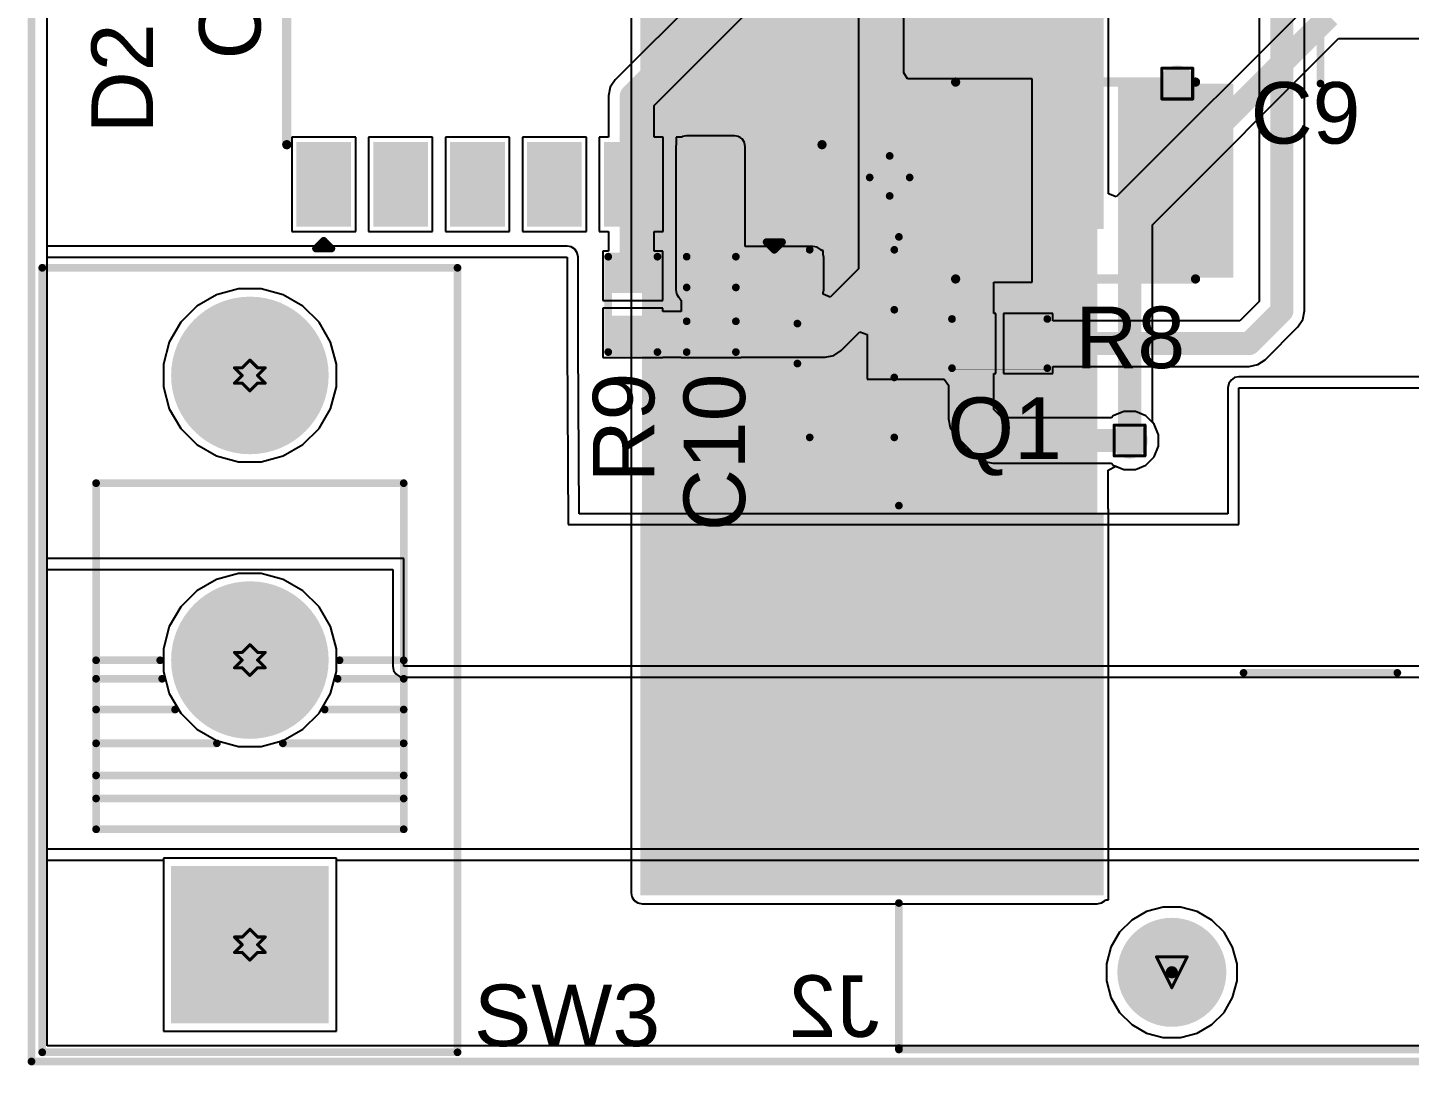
# Model space of a CAD drawing. Header units: inches. Extents: x 0 to 412, y -3 to 50.
# Drawn here: x -0.06 to 22.76, y -0.06 to 17.07 of the extents above; entities that cross this region are included whole.
import ezdxf

# ---------------------------------------------------------------- set-up
doc = ezdxf.new("R2010")
doc.units = ezdxf.units.IN
for name, color, linetype in [('Board_Outline', 56, 'Continuous'), ('Bottom Layer', 5, 'Continuous'), ('Bottom Overlay', 54, 'Continuous'), ('Bottom Paste', 16, 'Continuous'), ('Bottom Solder', 6, 'Continuous'), ('Drill Drawing', 1, 'Continuous'), ('Multi-Layer', 9, 'Continuous'), ('Pad Holes', 156, 'Continuous'), ('Top Layer', 1, 'Continuous'), ('Top Overlay', 2, 'Continuous'), ('Top Paste', 8, 'Continuous'), ('Top Solder', 216, 'Continuous'), ('Via Holes', 16, 'Continuous')]:
    doc.layers.add(name, color=color, linetype=linetype)
doc.styles.add('Arial', font='', dxfattribs={"height": 0.2})
doc.styles.get('Arial').set_extended_font_data('Arial')

msp = doc.modelspace()

# ---------------------------------------------------------------- hatches: boundary and pattern name
at = {"layer": 'Bottom Layer'}
for points in [[(10.084, 2.787), (17.602, 2.787), (17.602, 20.008), (10.084, 20.008)], [(10.158, 19.948), (17.608, 19.948), (17.608, 13.848), (10.158, 13.848)], [(10.158, 8.948), (17.608, 8.948), (17.608, 2.848), (10.158, 2.848)], [(2.357, 0.679), (2.357, 3.179), (4.857, 3.179), (4.857, 0.679)]]:
    msp.add_hatch(color=5, dxfattribs=at).paths.add_polyline_path(points)
h = msp.add_hatch(color=5, dxfattribs=at)
edge = h.paths.add_edge_path()
edge.add_arc((18.923, 16.148), 0.3, 0, 360)
h = msp.add_hatch(color=5, dxfattribs=at)
edge = h.paths.add_edge_path()
edge.add_arc((3.607, 11.329), 1.25, 0, 360)
h = msp.add_hatch(color=5, dxfattribs=at)
edge = h.paths.add_edge_path()
edge.add_arc((18.136, 10.255), 0.3, 0, 360)
h = msp.add_hatch(color=5, dxfattribs=at)
edge = h.paths.add_edge_path()
edge.add_arc((3.607, 6.629), 1.25, 0, 360)
at = {"layer": 'Bottom Paste'}
for points in [[(10.158, 19.948), (17.608, 19.948), (17.608, 13.848), (10.158, 13.848)], [(10.158, 8.948), (17.608, 8.948), (17.608, 2.848), (10.158, 2.848)]]:
    msp.add_hatch(color=16, dxfattribs=at).paths.add_polyline_path(points)
at = {"layer": 'Bottom Solder'}
for points in [[(10.056, 20.049), (17.709, 20.049), (17.709, 13.746), (10.056, 13.746)], [(10.056, 9.049), (17.709, 9.049), (17.709, 2.746), (10.056, 2.746)], [(2.306, 0.629), (2.306, 3.23), (4.908, 3.23), (4.908, 0.629)]]:
    msp.add_hatch(color=6, dxfattribs=at).paths.add_polyline_path(points)
h = msp.add_hatch(color=6, dxfattribs=at)
edge = h.paths.add_edge_path()
edge.add_arc((3.607, 11.329), 1.301, 0, 360)
h = msp.add_hatch(color=6, dxfattribs=at)
edge = h.paths.add_edge_path()
edge.add_arc((3.607, 6.629), 1.301, 0, 360)
h = msp.add_hatch(color=6, dxfattribs=at)
edge = h.paths.add_edge_path()
edge.add_arc((18.833, 1.473), 0.102, 0, 360)
at = {"layer": 'Multi-Layer'}
h = msp.add_hatch(color=9, dxfattribs=at)
edge = h.paths.add_edge_path()
edge.add_arc((3.607, 11.329), 1.25, 0, 360)
h = msp.add_hatch(color=9, dxfattribs=at)
edge = h.paths.add_edge_path()
edge.add_arc((3.607, 6.629), 1.25, 0, 360)
msp.add_hatch(color=9, dxfattribs=at).paths.add_polyline_path([(2.357, 0.679), (2.357, 3.179), (4.857, 3.179), (4.857, 0.679)])
at = {"layer": 'Pad Holes'}
h = msp.add_hatch(color=7, dxfattribs=at)
edge = h.paths.add_edge_path()
edge.add_arc((3.607, 11.329), 0.85, 0, 360)
h = msp.add_hatch(color=7, dxfattribs=at)
edge = h.paths.add_edge_path()
edge.add_arc((3.607, 6.629), 0.85, 0, 360)
h = msp.add_hatch(color=7, dxfattribs=at)
edge = h.paths.add_edge_path()
edge.add_arc((3.607, 1.929), 0.85, 0, 360)
h = msp.add_hatch(color=7, dxfattribs=at)
edge = h.paths.add_edge_path()
edge.add_arc((18.833, 1.473), 0.9, 0, 360)
at = {"layer": 'Top Layer'}
h = msp.add_hatch(color=1, dxfattribs=at)
edge = h.paths.add_edge_path()
edge.add_arc((18.923, 16.148), 0.3, 0, 360)
for points in [[(14.646, 13.047), (14.646, 16.047), (16.346, 16.047), (16.346, 13.047)], [(18.046, 13.047), (18.046, 16.047), (19.746, 16.047), (19.746, 13.047)], [(4.476, 13.885), (4.476, 15.085), (5.176, 15.085), (5.176, 13.885)], [(5.746, 13.885), (5.746, 15.085), (6.446, 15.085), (6.446, 13.885)], [(7.016, 13.885), (7.016, 15.085), (7.716, 15.085), (7.716, 13.885)], [(8.286, 13.885), (8.286, 15.085), (8.986, 15.085), (8.986, 13.885)], [(9.556, 13.885), (9.556, 15.085), (10.256, 15.085), (10.256, 13.885)], [(10.82, 12.744), (11.608, 12.744), (11.608, 15.106), (10.82, 15.106)], [(10.826, 13.885), (10.826, 15.085), (11.526, 15.085), (11.526, 13.885)], [(12.096, 13.885), (12.096, 15.085), (12.796, 15.085), (12.796, 13.885)], [(11.024, 12.744), (12.903, 12.744), (12.903, 13.277), (11.024, 13.277)], [(10.249, 12.744), (9.614, 12.744), (9.614, 13.201), (10.249, 13.201)], [(11.544, 12.744), (10.909, 12.744), (10.909, 13.201), (11.544, 13.201)], [(12.897, 13.215), (12.897, 12.395), (11.977, 12.395), (11.977, 13.215)], [(10.249, 11.804), (9.614, 11.804), (9.614, 12.261), (10.249, 12.261)], [(11.544, 11.804), (10.909, 11.804), (10.909, 12.261), (11.544, 12.261)], [(14.897, 12.265), (14.897, 11.445), (13.977, 11.445), (13.977, 12.265)], [(15.291, 11.538), (15.291, 12.173), (15.748, 12.173), (15.748, 11.538)], [(16.231, 11.538), (16.231, 12.173), (16.688, 12.173), (16.688, 11.538)], [(12.897, 11.315), (12.897, 10.495), (11.977, 10.495), (11.977, 11.315)], [(2.357, 0.679), (2.357, 3.179), (4.857, 3.179), (4.857, 0.679)]]:
    msp.add_hatch(color=1, dxfattribs=at).paths.add_polyline_path(points)
h = msp.add_hatch(color=1, dxfattribs=at)
edge = h.paths.add_edge_path()
edge.add_arc((3.607, 11.329), 1.25, 0, 360)
h = msp.add_hatch(color=1, dxfattribs=at)
edge = h.paths.add_edge_path()
edge.add_arc((18.136, 10.255), 0.3, 0, 360)
h = msp.add_hatch(color=1, dxfattribs=at)
edge = h.paths.add_edge_path()
edge.add_arc((3.607, 6.629), 1.25, 0, 360)
at = {"layer": 'Top Paste'}
for points in [[(14.646, 13.047), (14.646, 16.047), (16.346, 16.047), (16.346, 13.047)], [(18.046, 13.047), (18.046, 16.047), (19.746, 16.047), (19.746, 13.047)], [(4.476, 13.885), (4.476, 15.085), (5.176, 15.085), (5.176, 13.885)], [(5.746, 13.885), (5.746, 15.085), (6.446, 15.085), (6.446, 13.885)], [(7.016, 13.885), (7.016, 15.085), (7.716, 15.085), (7.716, 13.885)], [(8.286, 13.885), (8.286, 15.085), (8.986, 15.085), (8.986, 13.885)], [(9.556, 13.885), (9.556, 15.085), (10.256, 15.085), (10.256, 13.885)], [(10.826, 13.885), (10.826, 15.085), (11.526, 15.085), (11.526, 13.885)], [(12.096, 13.885), (12.096, 15.085), (12.796, 15.085), (12.796, 13.885)], [(10.249, 12.744), (9.614, 12.744), (9.614, 13.201), (10.249, 13.201)], [(11.544, 12.744), (10.909, 12.744), (10.909, 13.201), (11.544, 13.201)], [(12.897, 13.215), (12.897, 12.395), (11.977, 12.395), (11.977, 13.215)], [(10.249, 11.804), (9.614, 11.804), (9.614, 12.261), (10.249, 12.261)], [(11.544, 11.804), (10.909, 11.804), (10.909, 12.261), (11.544, 12.261)], [(14.897, 12.265), (14.897, 11.445), (13.977, 11.445), (13.977, 12.265)], [(15.291, 11.538), (15.291, 12.173), (15.748, 12.173), (15.748, 11.538)], [(16.231, 11.538), (16.231, 12.173), (16.688, 12.173), (16.688, 11.538)], [(12.897, 11.315), (12.897, 10.495), (11.977, 10.495), (11.977, 11.315)]]:
    msp.add_hatch(color=8, dxfattribs=at).paths.add_polyline_path(points)
at = {"layer": 'Top Solder'}
for points in [[(14.544, 12.946), (14.544, 16.149), (16.447, 16.149), (16.447, 12.946)], [(17.944, 12.946), (17.944, 16.149), (19.847, 16.149), (19.847, 12.946)], [(4.374, 13.783), (4.374, 15.186), (5.278, 15.186), (5.278, 13.783)], [(5.644, 13.783), (5.644, 15.186), (6.548, 15.186), (6.548, 13.783)], [(6.914, 13.783), (6.914, 15.186), (7.818, 15.186), (7.818, 13.783)], [(8.184, 13.783), (8.184, 15.186), (9.088, 15.186), (9.088, 13.783)], [(9.454, 13.783), (9.454, 15.186), (10.358, 15.186), (10.358, 13.783)], [(10.724, 13.783), (10.724, 15.186), (11.628, 15.186), (11.628, 13.783)], [(11.994, 13.783), (11.994, 15.186), (12.898, 15.186), (12.898, 13.783)], [(10.304, 12.689), (9.559, 12.689), (9.559, 13.256), (10.304, 13.256)], [(11.604, 12.684), (10.849, 12.684), (10.849, 13.261), (11.604, 13.261)], [(12.998, 13.317), (12.998, 12.293), (11.875, 12.293), (11.875, 13.317)], [(14.998, 12.367), (14.998, 11.343), (13.875, 11.343), (13.875, 12.367)], [(10.304, 11.749), (9.559, 11.749), (9.559, 12.316), (10.304, 12.316)], [(11.604, 11.744), (10.849, 11.744), (10.849, 12.321), (11.604, 12.321)], [(15.236, 11.482), (15.236, 12.228), (15.803, 12.228), (15.803, 11.482)], [(16.176, 11.482), (16.176, 12.228), (16.743, 12.228), (16.743, 11.482)], [(12.998, 11.417), (12.998, 10.393), (11.875, 10.393), (11.875, 11.417)], [(2.306, 0.629), (2.306, 3.23), (4.908, 3.23), (4.908, 0.629)]]:
    msp.add_hatch(color=216, dxfattribs=at).paths.add_polyline_path(points)
h = msp.add_hatch(color=216, dxfattribs=at)
edge = h.paths.add_edge_path()
edge.add_arc((3.607, 11.329), 1.301, 0, 360)
h = msp.add_hatch(color=216, dxfattribs=at)
edge = h.paths.add_edge_path()
edge.add_arc((3.607, 6.629), 1.301, 0, 360)
h = msp.add_hatch(color=216, dxfattribs=at)
edge = h.paths.add_edge_path()
edge.add_arc((18.833, 1.473), 0.102, 0, 360)
at = {"layer": 'Via Holes'}
h = msp.add_hatch(color=7, dxfattribs=at)
edge = h.paths.add_edge_path()
edge.add_arc((18.923, 16.148), 0.15, 0, 360)
h = msp.add_hatch(color=7, dxfattribs=at)
edge = h.paths.add_edge_path()
edge.add_arc((18.136, 10.255), 0.15, 0, 360)

# ---------------------------------------------------------------- linework, layer by layer
at = {"layer": 'Board_Outline', "const_width": 0.127}
for points in [[(0, 29), (0, 0)], [(0, 0), (83, 0)]]:
    msp.add_lwpolyline(points, dxfattribs=at)
at = {"layer": 'Board_Outline', "const_width": 0.0635}
msp.add_lwpolyline([(-0.032, 0, 1), (0.032, 0, 1)], format="xyb", close=True, dxfattribs=at)
msp.add_lwpolyline([(-0.032, 0, 1), (0.032, 0, 1)], format="xyb", close=True, dxfattribs=at)
at = {"layer": 'Bottom Layer'}
for p, q in [((0.259, 0.259), (0.259, 22.802)), ((17.785, 14.33), (17.785, 20.126)), ((9.903, 20.008), (9.903, 2.787)), ((21.165, 17.531), (17.912, 14.278)), ((18.511, 13.814), (21.586, 16.89)), ((21.586, 16.89), (23.033, 16.89)), ((17.912, 14.278), (17.785, 14.33)), ((18.511, 10.555), (18.511, 13.814)), ((3.056, 12.66), (2.73, 12.472)), ((3.419, 12.757), (3.056, 12.66)), ((3.795, 12.757), (3.419, 12.757)), ((4.158, 12.66), (3.795, 12.757)), ((4.483, 12.472), (4.158, 12.66)), ((2.73, 12.472), (2.464, 12.206)), ((4.749, 12.206), (4.483, 12.472)), ((2.464, 12.206), (2.276, 11.881)), ((4.937, 11.881), (4.749, 12.206)), ((2.276, 11.881), (2.179, 11.517)), ((5.035, 11.517), (4.937, 11.881)), ((2.179, 11.517), (2.179, 11.141)), ((5.035, 11.141), (5.035, 11.517)), ((2.179, 11.141), (2.276, 10.778)), ((4.937, 10.778), (5.035, 11.141)), ((2.276, 10.778), (2.464, 10.453)), ((4.749, 10.453), (4.937, 10.778)), ((18.541, 10.525), (18.511, 10.555)), ((18.613, 10.35), (18.541, 10.525)), ((2.464, 10.453), (2.73, 10.187)), ((4.483, 10.187), (4.749, 10.453)), ((18.613, 10.16), (18.613, 10.35)), ((2.73, 10.187), (3.056, 9.999)), ((4.158, 9.999), (4.483, 10.187)), ((18.541, 9.984), (18.613, 10.16)), ((3.056, 9.999), (3.419, 9.902)), ((3.419, 9.902), (3.795, 9.902)), ((3.795, 9.902), (4.158, 9.999)), ((17.783, 9.765), (17.91, 9.831)), ((17.91, 9.831), (18.041, 9.777)), ((18.231, 9.777), (18.406, 9.85)), ((18.406, 9.85), (18.541, 9.984)), ((17.783, 9.126), (17.783, 9.765)), ((18.041, 9.777), (18.231, 9.777)), ((17.785, 9.126), (17.783, 9.126)), ((17.785, 2.67), (17.785, 9.126)), ((3.419, 8.057), (3.056, 7.96)), ((3.795, 8.057), (3.419, 8.057)), ((4.158, 7.96), (3.795, 8.057)), ((2.73, 7.772), (2.464, 7.506)), ((3.056, 7.96), (2.73, 7.772)), ((4.483, 7.772), (4.158, 7.96)), ((4.749, 7.506), (4.483, 7.772)), ((2.464, 7.506), (2.276, 7.181)), ((4.937, 7.181), (4.749, 7.506)), ((2.276, 7.181), (2.179, 6.817)), ((5.035, 6.817), (4.937, 7.181)), ((2.179, 6.817), (2.179, 6.441)), ((5.035, 6.441), (5.035, 6.817)), ((2.179, 6.441), (2.276, 6.078)), ((4.937, 6.078), (5.035, 6.441)), ((2.276, 6.078), (2.464, 5.753)), ((4.749, 5.753), (4.937, 6.078)), ((2.464, 5.753), (2.73, 5.487)), ((4.483, 5.487), (4.749, 5.753)), ((2.73, 5.487), (3.056, 5.299)), ((4.158, 5.299), (4.483, 5.487)), ((3.056, 5.299), (3.419, 5.202)), ((3.795, 5.202), (4.158, 5.299)), ((3.419, 5.202), (3.795, 5.202)), ((5.035, 3.357), (2.179, 3.357)), ((2.179, 3.357), (2.179, 0.502)), ((5.035, 0.502), (5.035, 3.357)), ((9.903, 2.787), (9.916, 2.718)), ((9.916, 2.718), (9.956, 2.659)), ((9.956, 2.659), (10.014, 2.62)), ((10.014, 2.62), (10.084, 2.606)), ((10.084, 2.606), (17.602, 2.606)), ((17.602, 2.606), (17.672, 2.62)), ((17.672, 2.62), (17.73, 2.659)), ((17.73, 2.659), (17.738, 2.67)), ((17.738, 2.67), (17.785, 2.67)), ((18.691, 2.551), (18.417, 2.477)), ((18.974, 2.551), (18.691, 2.551)), ((19.249, 2.477), (18.974, 2.551)), ((18.171, 2.335), (17.97, 2.135)), ((18.417, 2.477), (18.171, 2.335)), ((19.494, 2.335), (19.249, 2.477)), ((19.695, 2.135), (19.494, 2.335)), ((17.97, 2.135), (17.828, 1.889)), ((19.837, 1.889), (19.695, 2.135)), ((17.828, 1.889), (17.755, 1.615)), ((19.91, 1.615), (19.837, 1.889)), ((17.755, 1.615), (17.755, 1.331)), ((19.91, 1.331), (19.91, 1.615)), ((17.755, 1.331), (17.828, 1.057)), ((19.837, 1.057), (19.91, 1.331)), ((17.828, 1.057), (17.97, 0.811)), ((19.695, 0.811), (19.837, 1.057)), ((17.97, 0.811), (18.171, 0.61)), ((19.494, 0.61), (19.695, 0.811)), ((2.179, 0.502), (5.035, 0.502)), ((18.171, 0.61), (18.417, 0.469)), ((18.417, 0.469), (18.691, 0.395)), ((18.974, 0.395), (19.249, 0.469)), ((19.249, 0.469), (19.494, 0.61)), ((24.246, 0.259), (0.259, 0.259)), ((18.691, 0.395), (18.974, 0.395))]:
    msp.add_line(p, q, dxfattribs=at)
at = {"layer": 'Bottom Layer', "const_width": 0.381}
for points in [[(18.136, 13.97), (21.431, 17.265)], [(18.136, 10.255), (18.136, 13.97)]]:
    msp.add_lwpolyline(points, dxfattribs=at)
at = {"layer": 'Bottom Layer', "const_width": 0.191}
for points in [[(18.04, 13.97, 1), (18.231, 13.97, 1)], [(18.04, 13.97, 1), (18.231, 13.97, 1)], [(18.04, 10.255, 1), (18.231, 10.255, 1)]]:
    msp.add_lwpolyline(points, format="xyb", close=True, dxfattribs=at)
at = {"layer": 'Bottom Overlay', "const_width": 0.127}
for points in [[(21.288, 16.148), (21.288, 18.561)], [(14.326, 9.179), (14.326, 13.617)], [(20.018, 6.418), (22.558, 6.418)], [(14.326, 0.222), (14.326, 2.617)], [(14.326, 0.198), (41.774, 0.198)]]:
    msp.add_lwpolyline(points, dxfattribs=at)
at = {"layer": 'Bottom Overlay', "const_width": 0.0635}
for points in [[(21.256, 16.148, 1), (21.319, 16.148, 1)], [(14.294, 13.617, 1), (14.357, 13.617, 1)], [(14.294, 9.179, 1), (14.357, 9.179, 1)], [(19.986, 6.418, 1), (20.049, 6.418, 1)], [(22.526, 6.418, 1), (22.589, 6.418, 1)], [(14.294, 2.617, 1), (14.357, 2.617, 1)], [(14.294, 0.222, 1), (14.357, 0.222, 1)], [(14.294, 0.198, 1), (14.357, 0.198, 1)]]:
    msp.add_lwpolyline(points, format="xyb", close=True, dxfattribs=at)
at = {"layer": 'Drill Drawing', "const_width": 0.0508}
for points in [[(18.669, 16.402), (19.177, 16.402)], [(18.669, 15.894), (18.669, 16.402)], [(19.177, 15.894), (19.177, 16.402)], [(18.669, 15.894), (19.177, 15.894)], [(3.353, 11.456), (3.48, 11.329)], [(3.353, 11.456), (3.48, 11.456)], [(3.48, 11.456), (3.607, 11.583)], [(3.607, 11.583), (3.734, 11.456)], [(3.734, 11.456), (3.861, 11.456)], [(3.734, 11.329), (3.861, 11.456)], [(3.353, 11.202), (3.48, 11.329)], [(3.353, 11.202), (3.48, 11.202)], [(3.48, 11.202), (3.607, 11.075)], [(3.607, 11.075), (3.734, 11.202)], [(3.734, 11.329), (3.861, 11.202)], [(3.734, 11.202), (3.861, 11.202)], [(17.882, 10.509), (18.39, 10.509)], [(17.882, 10.001), (17.882, 10.509)], [(18.39, 10.001), (18.39, 10.509)], [(17.882, 10.001), (18.39, 10.001)], [(3.48, 6.756), (3.607, 6.883)], [(3.607, 6.883), (3.734, 6.756)], [(3.353, 6.756), (3.48, 6.629)], [(3.353, 6.756), (3.48, 6.756)], [(3.353, 6.502), (3.48, 6.629)], [(3.734, 6.756), (3.861, 6.756)], [(3.734, 6.629), (3.861, 6.756)], [(3.734, 6.629), (3.861, 6.502)], [(3.353, 6.502), (3.48, 6.502)], [(3.48, 6.502), (3.607, 6.375)], [(3.607, 6.375), (3.734, 6.502)], [(3.734, 6.502), (3.861, 6.502)], [(3.353, 2.056), (3.48, 1.929)], [(3.353, 2.056), (3.48, 2.056)], [(3.48, 2.056), (3.607, 2.183)], [(3.607, 2.183), (3.734, 2.056)], [(3.734, 2.056), (3.861, 2.056)], [(3.734, 1.929), (3.861, 2.056)], [(3.353, 1.802), (3.48, 1.929)], [(3.353, 1.802), (3.48, 1.802)], [(3.48, 1.802), (3.607, 1.675)], [(3.607, 1.675), (3.734, 1.802)], [(3.734, 1.929), (3.861, 1.802)], [(3.734, 1.802), (3.861, 1.802)], [(18.579, 1.727), (19.087, 1.727)], [(18.579, 1.727), (18.833, 1.219)], [(18.833, 1.219), (19.087, 1.727)]]:
    msp.add_lwpolyline(points, dxfattribs=at)
at = {"layer": 'Drill Drawing', "const_width": 0.0254}
for points in [[(18.656, 16.402, 1), (18.682, 16.402, 1)], [(18.656, 16.402, 1), (18.682, 16.402, 1)], [(19.164, 16.402, 1), (19.19, 16.402, 1)], [(19.164, 16.402, 1), (19.19, 16.402, 1)], [(18.656, 15.894, 1), (18.682, 15.894, 1)], [(18.656, 15.894, 1), (18.682, 15.894, 1)], [(19.164, 15.894, 1), (19.19, 15.894, 1)], [(19.164, 15.894, 1), (19.19, 15.894, 1)], [(3.34, 11.456, 1), (3.365, 11.456, 1)], [(3.34, 11.456, 1), (3.365, 11.456, 1)], [(3.467, 11.456, 1), (3.493, 11.456, 1)], [(3.467, 11.456, 1), (3.493, 11.456, 1)], [(3.594, 11.583, 1), (3.619, 11.583, 1)], [(3.594, 11.583, 1), (3.619, 11.583, 1)], [(3.721, 11.456, 1), (3.747, 11.456, 1)], [(3.721, 11.456, 1), (3.747, 11.456, 1)], [(3.848, 11.456, 1), (3.873, 11.456, 1)], [(3.848, 11.456, 1), (3.873, 11.456, 1)], [(3.34, 11.202, 1), (3.365, 11.202, 1)], [(3.34, 11.202, 1), (3.365, 11.202, 1)], [(3.467, 11.329, 1), (3.493, 11.329, 1)], [(3.467, 11.329, 1), (3.493, 11.329, 1)], [(3.467, 11.202, 1), (3.493, 11.202, 1)], [(3.467, 11.202, 1), (3.493, 11.202, 1)], [(3.721, 11.329, 1), (3.747, 11.329, 1)], [(3.721, 11.329, 1), (3.747, 11.329, 1)], [(3.721, 11.202, 1), (3.747, 11.202, 1)], [(3.721, 11.202, 1), (3.747, 11.202, 1)], [(3.848, 11.202, 1), (3.873, 11.202, 1)], [(3.848, 11.202, 1), (3.873, 11.202, 1)], [(3.594, 11.075, 1), (3.619, 11.075, 1)], [(3.594, 11.075, 1), (3.619, 11.075, 1)], [(17.869, 10.509, 1), (17.894, 10.509, 1)], [(17.869, 10.509, 1), (17.894, 10.509, 1)], [(18.377, 10.509, 1), (18.402, 10.509, 1)], [(18.377, 10.509, 1), (18.402, 10.509, 1)], [(17.869, 10.001, 1), (17.894, 10.001, 1)], [(17.869, 10.001, 1), (17.894, 10.001, 1)], [(18.377, 10.001, 1), (18.402, 10.001, 1)], [(18.377, 10.001, 1), (18.402, 10.001, 1)], [(3.594, 6.883, 1), (3.619, 6.883, 1)], [(3.594, 6.883, 1), (3.619, 6.883, 1)], [(3.34, 6.756, 1), (3.365, 6.756, 1)], [(3.34, 6.756, 1), (3.365, 6.756, 1)], [(3.467, 6.756, 1), (3.493, 6.756, 1)], [(3.467, 6.756, 1), (3.493, 6.756, 1)], [(3.467, 6.629, 1), (3.493, 6.629, 1)], [(3.467, 6.629, 1), (3.493, 6.629, 1)], [(3.721, 6.756, 1), (3.747, 6.756, 1)], [(3.721, 6.756, 1), (3.747, 6.756, 1)], [(3.721, 6.629, 1), (3.747, 6.629, 1)], [(3.721, 6.629, 1), (3.747, 6.629, 1)], [(3.848, 6.756, 1), (3.873, 6.756, 1)], [(3.848, 6.756, 1), (3.873, 6.756, 1)], [(3.34, 6.502, 1), (3.365, 6.502, 1)], [(3.34, 6.502, 1), (3.365, 6.502, 1)], [(3.467, 6.502, 1), (3.493, 6.502, 1)], [(3.467, 6.502, 1), (3.493, 6.502, 1)], [(3.594, 6.375, 1), (3.619, 6.375, 1)], [(3.594, 6.375, 1), (3.619, 6.375, 1)], [(3.721, 6.502, 1), (3.747, 6.502, 1)], [(3.721, 6.502, 1), (3.747, 6.502, 1)], [(3.848, 6.502, 1), (3.873, 6.502, 1)], [(3.848, 6.502, 1), (3.873, 6.502, 1)], [(3.34, 2.056, 1), (3.365, 2.056, 1)], [(3.34, 2.056, 1), (3.365, 2.056, 1)], [(3.467, 2.056, 1), (3.493, 2.056, 1)], [(3.467, 2.056, 1), (3.493, 2.056, 1)], [(3.594, 2.183, 1), (3.619, 2.183, 1)], [(3.594, 2.183, 1), (3.619, 2.183, 1)], [(3.721, 2.056, 1), (3.747, 2.056, 1)], [(3.721, 2.056, 1), (3.747, 2.056, 1)], [(3.848, 2.056, 1), (3.873, 2.056, 1)], [(3.848, 2.056, 1), (3.873, 2.056, 1)], [(3.34, 1.802, 1), (3.365, 1.802, 1)], [(3.34, 1.802, 1), (3.365, 1.802, 1)], [(3.467, 1.929, 1), (3.493, 1.929, 1)], [(3.467, 1.929, 1), (3.493, 1.929, 1)], [(3.467, 1.802, 1), (3.493, 1.802, 1)], [(3.467, 1.802, 1), (3.493, 1.802, 1)], [(3.721, 1.929, 1), (3.747, 1.929, 1)], [(3.721, 1.929, 1), (3.747, 1.929, 1)], [(3.721, 1.802, 1), (3.747, 1.802, 1)], [(3.721, 1.802, 1), (3.747, 1.802, 1)], [(3.848, 1.802, 1), (3.873, 1.802, 1)], [(3.848, 1.802, 1), (3.873, 1.802, 1)], [(3.594, 1.675, 1), (3.619, 1.675, 1)], [(3.594, 1.675, 1), (3.619, 1.675, 1)], [(18.566, 1.727, 1), (18.591, 1.727, 1)], [(18.566, 1.727, 1), (18.591, 1.727, 1)], [(19.074, 1.727, 1), (19.099, 1.727, 1)], [(19.074, 1.727, 1), (19.099, 1.727, 1)], [(18.82, 1.219, 1), (18.845, 1.219, 1)], [(18.82, 1.219, 1), (18.845, 1.219, 1)]]:
    msp.add_lwpolyline(points, format="xyb", close=True, dxfattribs=at)
at = {"layer": 'Top Layer'}
for p, q in [((13.658, 21.19), (13.658, 13.09)), ((14.409, 16.328), (14.409, 21.19)), ((0.259, 13.465), (0.259, 20.317)), ((20.275, 19.232), (20.275, 12.551)), ((21.026, 12.395), (21.026, 19.232)), ((12.07, 18.64), (9.64, 16.21)), ((10.282, 15.789), (12.712, 18.219)), ((9.64, 16.21), (9.559, 16.088)), ((14.468, 16.225), (14.409, 16.328)), ((16.524, 16.225), (14.468, 16.225)), ((16.524, 12.87), (16.524, 16.225)), ((9.559, 16.088), (9.53, 15.944)), ((9.53, 15.944), (9.53, 15.262)), ((10.282, 15.262), (10.282, 15.789)), ((5.354, 15.262), (4.298, 15.262)), ((4.298, 15.262), (4.298, 13.707)), ((5.354, 13.707), (5.354, 15.262)), ((6.624, 15.262), (5.568, 15.262)), ((5.568, 15.262), (5.568, 13.707)), ((6.624, 13.707), (6.624, 15.262)), ((7.894, 15.262), (6.838, 15.262)), ((6.838, 15.262), (6.838, 13.707)), ((7.894, 13.707), (7.894, 15.262)), ((9.164, 15.262), (8.108, 15.262)), ((8.108, 15.262), (8.108, 13.707)), ((9.164, 13.707), (9.164, 15.262)), ((9.53, 15.262), (9.378, 15.262)), ((9.378, 15.262), (9.378, 13.707)), ((10.434, 15.262), (10.282, 15.262)), ((10.434, 13.707), (10.434, 15.262)), ((10.648, 15.152), (10.639, 15.106)), ((10.639, 15.106), (10.639, 12.744)), ((10.734, 15.262), (10.648, 15.262)), ((10.648, 15.262), (10.648, 15.152)), ((10.751, 15.274), (10.734, 15.262)), ((10.82, 15.287), (10.751, 15.274)), ((11.608, 15.287), (10.82, 15.287)), ((11.677, 15.274), (11.608, 15.287)), ((11.694, 15.262), (11.677, 15.274)), ((11.704, 15.262), (11.694, 15.262)), ((11.704, 15.256), (11.704, 15.262)), ((11.736, 15.234), (11.704, 15.256)), ((11.775, 15.176), (11.736, 15.234)), ((11.789, 15.106), (11.775, 15.176)), ((11.789, 13.459), (11.789, 15.106)), ((4.298, 13.707), (5.354, 13.707)), ((5.568, 13.707), (6.624, 13.707)), ((6.838, 13.707), (7.894, 13.707)), ((8.108, 13.707), (9.164, 13.707)), ((9.378, 13.707), (9.53, 13.707)), ((9.53, 13.707), (9.53, 13.379)), ((10.282, 13.379), (10.282, 13.707)), ((10.282, 13.707), (10.434, 13.707)), ((8.845, 13.465), (0.259, 13.465)), ((8.915, 13.452), (8.845, 13.465)), ((0.259, 8.306), (0.259, 13.284)), ((0.259, 13.284), (8.845, 13.284)), ((8.845, 13.284), (8.845, 11.826)), ((8.973, 13.412), (8.915, 13.452)), ((9.013, 13.354), (8.973, 13.412)), ((9.026, 13.284), (9.013, 13.354)), ((9.026, 11.826), (9.026, 13.284)), ((9.53, 13.379), (9.436, 13.379)), ((9.436, 13.379), (9.436, 12.566)), ((10.427, 13.379), (10.282, 13.379)), ((10.427, 12.566), (10.427, 13.379)), ((12.903, 13.459), (11.789, 13.459)), ((12.973, 13.445), (12.903, 13.459)), ((13.031, 13.406), (12.973, 13.445)), ((13.04, 13.393), (13.031, 13.406)), ((13.074, 13.393), (13.04, 13.393)), ((13.074, 13.328), (13.074, 13.393)), ((13.084, 13.277), (13.074, 13.328)), ((13.084, 12.744), (13.084, 13.277)), ((13.658, 13.09), (13.192, 12.624)), ((15.895, 12.35), (15.895, 12.87)), ((15.895, 12.87), (16.524, 12.87)), ((9.436, 12.566), (10.427, 12.566)), ((10.639, 12.744), (10.653, 12.675)), ((10.653, 12.675), (10.692, 12.616)), ((10.692, 12.616), (10.706, 12.598)), ((10.706, 12.598), (10.731, 12.566)), ((10.731, 12.566), (10.731, 12.566)), ((10.731, 12.566), (10.731, 12.439)), ((13.074, 12.693), (13.084, 12.744)), ((13.074, 12.672), (13.074, 12.693)), ((13.192, 12.624), (13.074, 12.672)), ((20.275, 12.551), (19.954, 12.231)), ((10.427, 12.439), (9.436, 12.439)), ((9.436, 12.439), (9.436, 11.626)), ((10.427, 12.383), (10.427, 12.439)), ((10.731, 12.383), (10.427, 12.383)), ((10.731, 12.439), (10.731, 12.439)), ((10.731, 12.439), (10.731, 12.383)), ((15.926, 12.35), (15.895, 12.35)), ((15.926, 11.36), (15.926, 12.35)), ((16.866, 12.35), (16.053, 12.35)), ((16.053, 12.35), (16.053, 11.36)), ((16.866, 12.231), (16.866, 12.35)), ((20.997, 12.251), (21.026, 12.395)), ((19.954, 12.231), (16.866, 12.231)), ((20.376, 11.589), (20.916, 12.13)), ((20.916, 12.13), (20.997, 12.251)), ((13.372, 11.742), (13.681, 12.051)), ((13.681, 12.051), (13.799, 12.003)), ((13.799, 12.003), (13.799, 11.267)), ((8.845, 11.826), (8.865, 8.865)), ((9.045, 9.046), (9.026, 11.826)), ((13.106, 11.632), (13.25, 11.66)), ((13.25, 11.66), (13.372, 11.742)), ((9.436, 11.626), (10.427, 11.626)), ((10.427, 11.626), (10.427, 11.632)), ((10.427, 11.632), (10.731, 11.632)), ((10.731, 11.632), (10.731, 11.626)), ((10.731, 11.626), (11.722, 11.626)), ((11.722, 11.626), (11.722, 11.632)), ((11.722, 11.632), (13.106, 11.632)), ((16.866, 11.36), (16.866, 11.479)), ((16.866, 11.479), (20.11, 11.479)), ((20.11, 11.479), (20.254, 11.508)), ((20.254, 11.508), (20.376, 11.589)), ((13.799, 11.267), (15.074, 11.267)), ((15.074, 11.267), (15.144, 11.169)), ((15.895, 10.766), (15.895, 11.36)), ((15.895, 11.36), (15.926, 11.36)), ((16.053, 11.36), (16.866, 11.36)), ((19.772, 11.195), (19.758, 11.125)), ((19.811, 11.253), (19.772, 11.195)), ((19.87, 11.293), (19.811, 11.253)), ((19.939, 11.306), (19.87, 11.293)), ((40.284, 11.306), (19.939, 11.306)), ((15.144, 11.169), (15.144, 10.61)), ((19.758, 11.125), (19.758, 9.046)), ((19.939, 8.865), (19.939, 11.125)), ((19.939, 11.125), (40.284, 11.125)), ((16.031, 10.63), (15.895, 10.766)), ((18.041, 10.733), (17.865, 10.66)), ((18.231, 10.733), (18.041, 10.733)), ((18.406, 10.66), (18.231, 10.733)), ((15.144, 10.61), (15.172, 10.467)), ((17.835, 10.63), (16.031, 10.63)), ((17.865, 10.66), (17.835, 10.63)), ((18.541, 10.525), (18.406, 10.66)), ((18.613, 10.35), (18.541, 10.525)), ((15.172, 10.467), (15.254, 10.345)), ((15.254, 10.345), (15.609, 9.989)), ((18.613, 10.16), (18.613, 10.35)), ((18.541, 9.984), (18.613, 10.16)), ((15.609, 9.989), (15.731, 9.908)), ((15.731, 9.908), (15.875, 9.879)), ((15.875, 9.879), (17.835, 9.879)), ((17.835, 9.879), (17.865, 9.85)), ((17.865, 9.85), (18.041, 9.777)), ((18.231, 9.777), (18.406, 9.85)), ((18.406, 9.85), (18.541, 9.984)), ((18.041, 9.777), (18.231, 9.777)), ((19.758, 9.046), (9.045, 9.046)), ((8.865, 8.865), (19.939, 8.865)), ((6.147, 8.306), (0.259, 8.306)), ((6.147, 6.528), (6.147, 8.306)), ((0.259, 3.505), (0.259, 8.125)), ((0.259, 8.125), (5.966, 8.125)), ((5.966, 8.125), (5.966, 6.528)), ((5.966, 6.528), (5.979, 6.458)), ((5.979, 6.458), (6.019, 6.4)), ((6.019, 6.4), (6.077, 6.36)), ((47.523, 6.528), (6.147, 6.528)), ((6.077, 6.36), (6.147, 6.347)), ((6.147, 6.347), (26.187, 6.347)), ((26.187, 3.505), (0.259, 3.505)), ((0.259, 0.259), (0.259, 3.324)), ((0.259, 3.324), (2.179, 3.324)), ((2.179, 3.324), (2.179, 0.502)), ((5.035, 0.502), (5.035, 3.324)), ((5.035, 3.324), (26.187, 3.324)), ((18.691, 2.551), (18.417, 2.477)), ((18.974, 2.551), (18.691, 2.551)), ((19.249, 2.477), (18.974, 2.551)), ((18.171, 2.335), (17.97, 2.135)), ((18.417, 2.477), (18.171, 2.335)), ((19.494, 2.335), (19.249, 2.477)), ((19.695, 2.135), (19.494, 2.335)), ((17.97, 2.135), (17.828, 1.889)), ((19.837, 1.889), (19.695, 2.135)), ((17.828, 1.889), (17.755, 1.615)), ((19.91, 1.615), (19.837, 1.889)), ((17.755, 1.615), (17.755, 1.331)), ((19.91, 1.331), (19.91, 1.615)), ((17.755, 1.331), (17.828, 1.057)), ((19.837, 1.057), (19.91, 1.331)), ((17.828, 1.057), (17.97, 0.811)), ((19.695, 0.811), (19.837, 1.057)), ((17.97, 0.811), (18.171, 0.61)), ((19.494, 0.61), (19.695, 0.811)), ((2.179, 0.502), (5.035, 0.502)), ((18.171, 0.61), (18.417, 0.469)), ((18.417, 0.469), (18.691, 0.395)), ((18.974, 0.395), (19.249, 0.469)), ((19.249, 0.469), (19.494, 0.61)), ((44.151, 0.259), (0.259, 0.259)), ((18.691, 0.395), (18.974, 0.395))]:
    msp.add_line(p, q, dxfattribs=at)
at = {"layer": 'Top Layer', "const_width": 0.381}
for points in [[(14.034, 12.935), (14.034, 22.117)], [(20.65, 12.395), (20.65, 19.533)], [(9.906, 15.944), (12.446, 18.484)], [(18.923, 14.961), (18.923, 16.148)], [(9.906, 14.485), (9.906, 15.944)], [(9.906, 12.947), (9.906, 14.485)], [(15.496, 14.547), (15.519, 14.524)], [(15.519, 11.855), (15.519, 14.524)], [(13.106, 12.007), (14.034, 12.935)], [(20.11, 11.855), (20.65, 12.395)], [(10.008, 12.007), (13.106, 12.007)], [(14.437, 11.855), (15.519, 11.855)], [(15.519, 11.449), (15.519, 11.855)], [(16.459, 11.855), (20.11, 11.855)], [(15.519, 11.372), (15.519, 11.449)], [(15.519, 10.61), (15.519, 11.372)], [(15.519, 10.61), (15.875, 10.255)], [(15.875, 10.255), (18.136, 10.255)]]:
    msp.add_lwpolyline(points, dxfattribs=at)
at = {"layer": 'Top Layer', "const_width": 0.191}
for points in [[(18.828, 16.148, 1), (19.018, 16.148, 1)], [(9.811, 15.944, 1), (10.001, 15.944, 1)], [(9.811, 15.944, 1), (10.001, 15.944, 1)], [(18.828, 14.961, 1), (19.018, 14.961, 1)], [(9.811, 14.485, 1), (10.001, 14.485, 1)], [(9.811, 14.485, 1), (10.001, 14.485, 1)], [(15.401, 14.547, 1), (15.591, 14.547, 1)], [(15.424, 14.524, 1), (15.615, 14.524, 1)], [(15.424, 14.524, 1), (15.615, 14.524, 1)], [(9.811, 12.947, 1), (10.001, 12.947, 1)], [(13.939, 12.935, 1), (14.129, 12.935, 1)], [(13.939, 12.935, 1), (14.129, 12.935, 1)], [(20.555, 12.395, 1), (20.745, 12.395, 1)], [(20.555, 12.395, 1), (20.745, 12.395, 1)], [(9.912, 12.007, 1), (10.103, 12.007, 1)], [(13.011, 12.007, 1), (13.202, 12.007, 1)], [(13.011, 12.007, 1), (13.202, 12.007, 1)], [(14.341, 11.855, 1), (14.532, 11.855, 1)], [(15.424, 11.855, 1), (15.615, 11.855, 1)], [(15.424, 11.855, 1), (15.615, 11.855, 1)], [(15.424, 11.855, 1), (15.615, 11.855, 1)], [(16.364, 11.855, 1), (16.554, 11.855, 1)], [(20.015, 11.855, 1), (20.205, 11.855, 1)], [(20.015, 11.855, 1), (20.205, 11.855, 1)], [(15.424, 11.449, 1), (15.615, 11.449, 1)], [(15.424, 11.449, 1), (15.615, 11.449, 1)], [(15.424, 11.372, 1), (15.615, 11.372, 1)], [(15.424, 11.372, 1), (15.615, 11.372, 1)], [(15.424, 10.61, 1), (15.615, 10.61, 1)], [(15.424, 10.61, 1), (15.615, 10.61, 1)], [(15.78, 10.255, 1), (15.97, 10.255, 1)], [(15.78, 10.255, 1), (15.97, 10.255, 1)], [(18.04, 10.255, 1), (18.231, 10.255, 1)]]:
    msp.add_lwpolyline(points, format="xyb", close=True, dxfattribs=at)
at = {"layer": 'Top Overlay'}
for points, const_width in [([(4.216, 15.139), (4.216, 19.381)], 0.152), ([(13.056, 15.139), (13.056, 19.381)], 0.152), ([(15.262, 16.173), (19.224, 16.173)], 0.152), ([(14.173, 14.293), (14.173, 14.954)], 0.127), ([(13.843, 14.598), (14.503, 14.598)], 0.127), ([(4.699, 13.425), (4.826, 13.552)], 0.127), ([(4.699, 13.425), (4.953, 13.425)], 0.127), ([(4.826, 13.552), (4.953, 13.425)], 0.127), ([(12.141, 13.531), (12.268, 13.404)], 0.127), ([(12.141, 13.531), (12.395, 13.531)], 0.127), ([(12.268, 13.404), (12.395, 13.531)], 0.127), ([(12.852, 13.404), (14.249, 13.404)], 0.127), ([(14.249, 12.414), (14.249, 13.404)], 0.127), ([(9.525, 11.715), (9.525, 13.29)], 0.127), ([(9.525, 13.29), (10.338, 13.29)], 0.127), ([(10.338, 11.715), (10.338, 13.29)], 0.127), ([(10.363, 11.69), (10.363, 13.316)], 0.00323), ([(10.82, 13.29), (11.633, 13.29)], 0.127), ([(10.82, 12.782), (10.82, 13.29)], 0.127), ([(11.633, 12.782), (11.633, 13.29)], 0.127), ([(0.178, 0.152), (0.178, 13.106)], 0.127), ([(0.178, 13.106), (7.036, 13.106)], 0.127), ([(7.036, 0.152), (7.036, 13.106)], 0.127), ([(15.262, 12.922), (19.224, 12.922)], 0.152), ([(15.202, 12.261), (16.777, 12.261)], 0.127), ([(15.202, 11.449), (15.202, 12.261)], 0.127), ([(16.777, 11.449), (16.777, 12.261)], 0.127), ([(10.82, 11.715), (10.82, 12.223)], 0.127), ([(11.633, 11.715), (11.633, 12.223)], 0.127), ([(12.649, 11.525), (12.649, 12.185)], 0.127), ([(9.525, 11.715), (10.338, 11.715)], 0.127), ([(10.82, 11.715), (11.633, 11.715)], 0.127), ([(15.202, 11.449), (16.777, 11.449)], 0.127), ([(15.177, 11.423), (16.802, 11.423)], 0.00323), ([(14.249, 10.306), (14.249, 11.296)], 0.127), ([(12.852, 10.306), (14.249, 10.306)], 0.127), ([(1.067, 3.835), (1.067, 9.55)], 0.127), ([(1.067, 9.55), (6.147, 9.55)], 0.127), ([(6.147, 3.835), (6.147, 9.55)], 0.127), ([(1.067, 6.625), (2.126, 6.625)], 0.127), ([(5.088, 6.625), (6.147, 6.625)], 0.127), ([(1.067, 6.32), (2.158, 6.32)], 0.127), ([(5.055, 6.32), (6.147, 6.32)], 0.127), ([(1.067, 5.812), (2.372, 5.812)], 0.127), ([(4.842, 5.812), (6.147, 5.812)], 0.127), ([(1.067, 5.254), (3.063, 5.254)], 0.127), ([(4.151, 5.254), (6.147, 5.254)], 0.127), ([(1.067, 4.343), (1.067, 4.724)], 0.127), ([(1.067, 4.724), (6.147, 4.724)], 0.127), ([(6.147, 4.343), (6.147, 4.724)], 0.127), ([(1.067, 4.343), (6.147, 4.343)], 0.127), ([(1.067, 3.835), (6.147, 3.835)], 0.127), ([(0.178, 0.152), (7.036, 0.152)], 0.127)]:
    msp.add_lwpolyline(points, dxfattribs=dict(at, const_width=const_width))
for points, const_width in [([(15.224, 16.173, 1), (15.3, 16.173, 1)], 0.0762), ([(19.186, 16.173, 1), (19.262, 16.173, 1)], 0.0762), ([(4.178, 15.139, 1), (4.255, 15.139, 1)], 0.0762), ([(13.018, 15.139, 1), (13.094, 15.139, 1)], 0.0762), ([(14.141, 14.954, 1), (14.205, 14.954, 1)], 0.0635), ([(13.811, 14.598, 1), (13.875, 14.598, 1)], 0.0635), ([(14.472, 14.598, 1), (14.535, 14.598, 1)], 0.0635), ([(14.141, 14.293, 1), (14.205, 14.293, 1)], 0.0635), ([(4.667, 13.425, 1), (4.731, 13.425, 1)], 0.0635), ([(4.667, 13.425, 1), (4.731, 13.425, 1)], 0.0635), ([(4.794, 13.552, 1), (4.858, 13.552, 1)], 0.0635), ([(4.794, 13.552, 1), (4.858, 13.552, 1)], 0.0635), ([(4.921, 13.425, 1), (4.985, 13.425, 1)], 0.0635), ([(4.921, 13.425, 1), (4.985, 13.425, 1)], 0.0635), ([(12.109, 13.531, 1), (12.173, 13.531, 1)], 0.0635), ([(12.109, 13.531, 1), (12.173, 13.531, 1)], 0.0635), ([(12.236, 13.404, 1), (12.3, 13.404, 1)], 0.0635), ([(12.236, 13.404, 1), (12.3, 13.404, 1)], 0.0635), ([(12.363, 13.531, 1), (12.427, 13.531, 1)], 0.0635), ([(12.363, 13.531, 1), (12.427, 13.531, 1)], 0.0635), ([(12.821, 13.404, 1), (12.884, 13.404, 1)], 0.0635), ([(14.218, 13.404, 1), (14.281, 13.404, 1)], 0.0635), ([(14.218, 13.404, 1), (14.281, 13.404, 1)], 0.0635), ([(9.493, 13.29, 1), (9.557, 13.29, 1)], 0.0635), ([(9.493, 13.29, 1), (9.557, 13.29, 1)], 0.0635), ([(10.306, 13.29, 1), (10.37, 13.29, 1)], 0.0635), ([(10.306, 13.29, 1), (10.37, 13.29, 1)], 0.0635), ([(10.362, 13.316, 1), (10.364, 13.316, 1)], 0.00161), ([(10.789, 13.29, 1), (10.852, 13.29, 1)], 0.0635), ([(10.789, 13.29, 1), (10.852, 13.29, 1)], 0.0635), ([(11.601, 13.29, 1), (11.665, 13.29, 1)], 0.0635), ([(11.601, 13.29, 1), (11.665, 13.29, 1)], 0.0635), ([(0.146, 13.106, 1), (0.21, 13.106, 1)], 0.0635), ([(0.146, 13.106, 1), (0.21, 13.106, 1)], 0.0635), ([(7.004, 13.106, 1), (7.068, 13.106, 1)], 0.0635), ([(7.004, 13.106, 1), (7.068, 13.106, 1)], 0.0635), ([(10.789, 12.782, 1), (10.852, 12.782, 1)], 0.0635), ([(11.601, 12.782, 1), (11.665, 12.782, 1)], 0.0635), ([(15.224, 12.922, 1), (15.3, 12.922, 1)], 0.0762), ([(19.186, 12.922, 1), (19.262, 12.922, 1)], 0.0762), ([(14.218, 12.414, 1), (14.281, 12.414, 1)], 0.0635), ([(15.17, 12.261, 1), (15.234, 12.261, 1)], 0.0635), ([(15.17, 12.261, 1), (15.234, 12.261, 1)], 0.0635), ([(16.745, 12.261, 1), (16.808, 12.261, 1)], 0.0635), ([(16.745, 12.261, 1), (16.808, 12.261, 1)], 0.0635), ([(10.789, 12.223, 1), (10.852, 12.223, 1)], 0.0635), ([(11.601, 12.223, 1), (11.665, 12.223, 1)], 0.0635), ([(12.617, 12.185, 1), (12.681, 12.185, 1)], 0.0635), ([(9.493, 11.715, 1), (9.557, 11.715, 1)], 0.0635), ([(9.493, 11.715, 1), (9.557, 11.715, 1)], 0.0635), ([(10.306, 11.715, 1), (10.37, 11.715, 1)], 0.0635), ([(10.306, 11.715, 1), (10.37, 11.715, 1)], 0.0635), ([(10.362, 11.69, 1), (10.364, 11.69, 1)], 0.00161), ([(10.789, 11.715, 1), (10.852, 11.715, 1)], 0.0635), ([(10.789, 11.715, 1), (10.852, 11.715, 1)], 0.0635), ([(11.601, 11.715, 1), (11.665, 11.715, 1)], 0.0635), ([(11.601, 11.715, 1), (11.665, 11.715, 1)], 0.0635), ([(12.617, 11.525, 1), (12.681, 11.525, 1)], 0.0635), ([(15.17, 11.449, 1), (15.234, 11.449, 1)], 0.0635), ([(15.17, 11.449, 1), (15.234, 11.449, 1)], 0.0635), ([(15.176, 11.423, 1), (15.177, 11.423, 1)], 0.00161), ([(16.745, 11.449, 1), (16.808, 11.449, 1)], 0.0635), ([(16.745, 11.449, 1), (16.808, 11.449, 1)], 0.0635), ([(16.801, 11.423, 1), (16.803, 11.423, 1)], 0.00161), ([(14.218, 11.296, 1), (14.281, 11.296, 1)], 0.0635), ([(12.821, 10.306, 1), (12.884, 10.306, 1)], 0.0635), ([(14.218, 10.306, 1), (14.281, 10.306, 1)], 0.0635), ([(14.218, 10.306, 1), (14.281, 10.306, 1)], 0.0635), ([(1.035, 9.55, 1), (1.099, 9.55, 1)], 0.0635), ([(1.035, 9.55, 1), (1.099, 9.55, 1)], 0.0635), ([(6.115, 9.55, 1), (6.179, 9.55, 1)], 0.0635), ([(6.115, 9.55, 1), (6.179, 9.55, 1)], 0.0635), ([(1.035, 6.625, 1), (1.099, 6.625, 1)], 0.0635), ([(2.094, 6.625, 1), (2.157, 6.625, 1)], 0.0635), ([(5.056, 6.625, 1), (5.12, 6.625, 1)], 0.0635), ([(6.115, 6.625, 1), (6.179, 6.625, 1)], 0.0635), ([(1.035, 6.32, 1), (1.099, 6.32, 1)], 0.0635), ([(2.127, 6.32, 1), (2.19, 6.32, 1)], 0.0635), ([(5.024, 6.32, 1), (5.087, 6.32, 1)], 0.0635), ([(6.115, 6.32, 1), (6.179, 6.32, 1)], 0.0635), ([(1.035, 5.812, 1), (1.099, 5.812, 1)], 0.0635), ([(2.34, 5.812, 1), (2.404, 5.812, 1)], 0.0635), ([(4.81, 5.812, 1), (4.873, 5.812, 1)], 0.0635), ([(6.115, 5.812, 1), (6.179, 5.812, 1)], 0.0635), ([(1.035, 5.254, 1), (1.099, 5.254, 1)], 0.0635), ([(3.031, 5.254, 1), (3.094, 5.254, 1)], 0.0635), ([(4.119, 5.254, 1), (4.183, 5.254, 1)], 0.0635), ([(6.115, 5.254, 1), (6.179, 5.254, 1)], 0.0635), ([(1.035, 4.724, 1), (1.099, 4.724, 1)], 0.0635), ([(1.035, 4.724, 1), (1.099, 4.724, 1)], 0.0635), ([(6.115, 4.724, 1), (6.179, 4.724, 1)], 0.0635), ([(6.115, 4.724, 1), (6.179, 4.724, 1)], 0.0635), ([(1.035, 4.343, 1), (1.099, 4.343, 1)], 0.0635), ([(1.035, 4.343, 1), (1.099, 4.343, 1)], 0.0635), ([(6.115, 4.343, 1), (6.179, 4.343, 1)], 0.0635), ([(6.115, 4.343, 1), (6.179, 4.343, 1)], 0.0635), ([(1.035, 3.835, 1), (1.099, 3.835, 1)], 0.0635), ([(1.035, 3.835, 1), (1.099, 3.835, 1)], 0.0635), ([(6.115, 3.835, 1), (6.179, 3.835, 1)], 0.0635), ([(6.115, 3.835, 1), (6.179, 3.835, 1)], 0.0635), ([(0.146, 0.152, 1), (0.21, 0.152, 1)], 0.0635), ([(0.146, 0.152, 1), (0.21, 0.152, 1)], 0.0635), ([(7.004, 0.152, 1), (7.068, 0.152, 1)], 0.0635), ([(7.004, 0.152, 1), (7.068, 0.152, 1)], 0.0635)]:
    msp.add_lwpolyline(points, format="xyb", close=True, dxfattribs=dict(at, const_width=const_width))

# ---------------------------------------------------------------- texts
at = {"layer": 'Bottom Overlay', "style": 'Arial', "text_generation_flag": 2}
msp.add_text('J2', height=1.016, dxfattribs=at).set_placement((14.004, 0.407))
at = {"layer": 'Top Overlay', "style": 'Arial'}
for s, rotation, p in [('C8', 90, (3.784, 16.546)), ('D2', 90, (2.006, 15.327)), ('R9', 90, (10.287, 9.561)), ('C10', 90, (11.785, 8.757)), ('SW3', 360, (7.307, 0.254))]:
    msp.add_text(s, height=1.016, rotation=rotation, dxfattribs=at).set_placement(p)
for s, p in [('C9', (20.134, 15.157)), ('R8', (17.238, 11.449)), ('Q1', (15.122, 9.95))]:
    msp.add_text(s, height=1.016, dxfattribs=at).set_placement(p)

doc.saveas('drawing.dxf')
